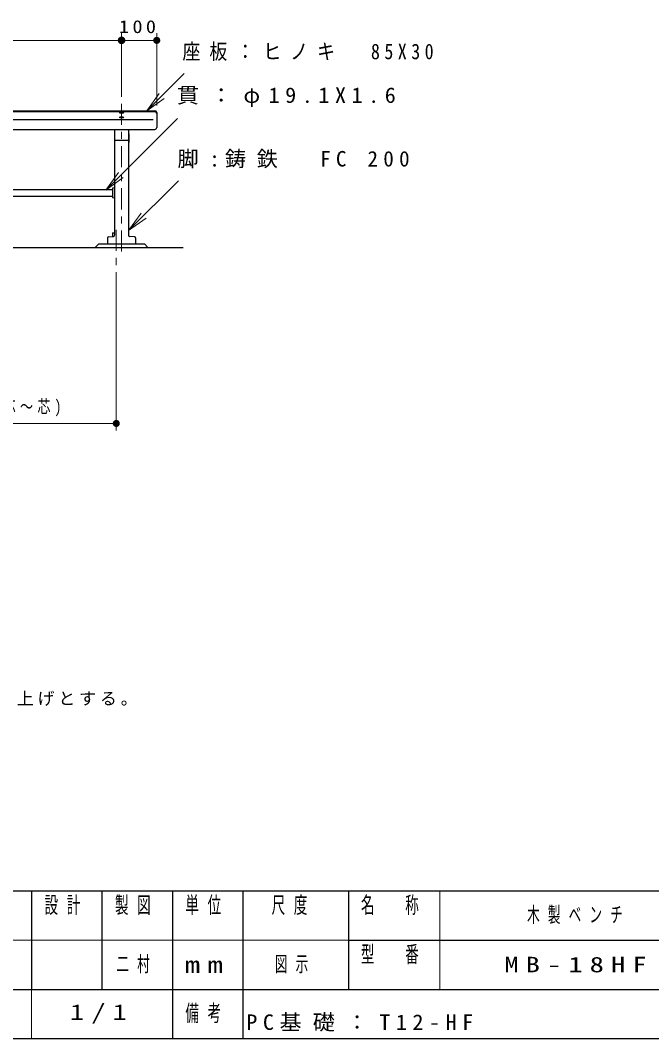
# Model space of a CAD drawing. Units: millimetres on the paper, scale 1:20. Extents: x -365 to 12, y -38 to 257.
# Drawn here: x -229.1 to -139.4, y 0 to 144.6 of the extents above; entities that cross this region are included whole.
import ezdxf

# ---------------------------------------------------------------- set-up
doc = ezdxf.new("R2010")
doc.units = ezdxf.units.MM
doc.linetypes.add('USER2', pattern=[6, 3, -1, 1, -1])
doc.layers.add('1_20', color=3, linetype='Continuous', lineweight=25)
doc.layers.add('99', color=7, linetype='Continuous', lineweight=13)
doc.layers.add('CLASS1', color=7, linetype='Continuous')
doc.styles.add('ＭＳ ゴシック', font='')
doc.styles.get('ＭＳ ゴシック').set_extended_font_data('MS Gothic')

# ---------------------------------------------------------------- blocks, each defined once
blk = doc.blocks.new('filled_dot')
at = {"color": 0, "linetype": 'Continuous', "lineweight": -2, "const_width": 1.25}
blk.add_lwpolyline([(-0.625, 0, 1), (0.625, 0, 1)], format="xyb", close=True, dxfattribs=at)
blk = doc.blocks.new('open_arrow')
at = {"color": 0, "linetype": 'Continuous', "lineweight": -2}
blk.add_lwpolyline([(7.5, 1.25), (0, 0), (7.5, -1.25)], dxfattribs=at)

msp = doc.modelspace()

# ---------------------------------------------------------------- linework, layer by layer
at = {"layer": '1_20', "color": 7, "lineweight": 13}
for p, q in [((-254.717, 141.75), (-214.717, 141.75)), ((-214.717, 133.75), (-214.717, 142.75)), ((-214.717, 141.75), (-209.717, 141.75)), ((-209.717, 132.5), (-209.717, 142.75)), ((-211.143, 131.75), (-205.839, 137.053)), ((-216.94, 120.493), (-206.758, 130.675)), ((-213.717, 114.743), (-206.646, 121.814)), ((-215.467, 108.853), (-215.467, 86.353)), ((-215.467, 87.353), (-253.967, 87.353))]:
    msp.add_line(p, q, dxfattribs=at)
at = {"layer": '1_20'}
for p, q in [((-299.467, 131.75), (-209.967, 131.75)), ((-299.467, 131.649), (-209.967, 131.649)), ((-299.217, 130.509), (-210.217, 130.509)), ((-209.717, 131.5), (-209.717, 129.365)), ((-299.467, 129.115), (-209.967, 129.115)), ((-215.717, 129.115), (-215.717, 114.037)), ((-213.717, 129.115), (-213.717, 114.037)), ((-213.792, 127.528), (-215.642, 127.528)), ((-213.667, 128.478), (-213.717, 128.503)), ((-213.667, 128.478), (-213.667, 127.228)), ((-213.667, 127.228), (-213.717, 127.203)), ((-253.417, 120.581), (-216.017, 120.581)), ((-216.017, 120.733), (-216.017, 119.473)), ((-215.717, 120.81), (-215.973, 120.783)), ((-253.417, 119.626), (-216.017, 119.626)), ((-215.973, 119.423), (-215.717, 119.397)), ((-216.016, 114.428), (-215.717, 114.428)), ((-216.016, 114.428), (-216.016, 113.881)), ((-217.967, 112.853), (-218.467, 112.353)), ((-217.967, 112.853), (-211.467, 112.853)), ((-216.717, 113.709), (-216.717, 112.853)), ((-216.573, 113.859), (-215.861, 113.887)), ((-212.861, 113.859), (-213.573, 113.887)), ((-212.717, 113.709), (-212.717, 112.853)), ((-211.467, 112.853), (-210.967, 112.353)), ((-290.967, 112.353), (-205.967, 112.353))]:
    msp.add_line(p, q, dxfattribs=at)
at = {"layer": '1_20', "color": 7, "linetype": 'USER2', "lineweight": 13}
for p, q in [((-214.717, 132.75), (-214.717, 111.353)), ((-215.467, 114.853), (-215.467, 109.853))]:
    msp.add_line(p, q, dxfattribs=at)
at = {"layer": '1_20'}
for centre, radius, start, end in [((-209.967, 131.5), 0.25, 0, 89.99998), ((-209.967, 131.399), 0.25, 0, 89.99998), ((-209.967, 129.365), 0.25, 270.00002, 0), ((-215.642, 127.603), 0.075, 179.99996, 269.99995), ((-213.792, 127.603), 0.075, 269.99996, 0), ((-215.967, 120.733), 0.05, 96.00842, 179.99996), ((-215.967, 119.473), 0.05, 179.99996, 263.99151), ((-216.567, 113.709), 0.15, 92.29005, 179.99996), ((-215.867, 114.037), 0.15, 272.28999, 0), ((-213.567, 114.037), 0.15, 179.99996, 267.70997), ((-212.867, 113.709), 0.15, 0, 87.70991)]:
    msp.add_arc(centre, radius, start, end, dxfattribs=at)
for centre in [(-214.717, 131.477), (-214.717, 130.807)]:
    msp.add_ellipse(centre, major_axis=(0.3, 0), ratio=0.297812, dxfattribs=at)
at = {"layer": '99', "color": 20, "lineweight": 25}
for p, q in [((-365, 21), (0, 21)), ((-365, 0), (0, 0))]:
    msp.add_line(p, q, dxfattribs=at)
at = {"layer": '99', "color": 3, "lineweight": 25}
for p, q in [((-227.5, 21), (-227.5, 7)), ((-217.5, 21), (-217.5, 7)), ((-207.5, 21), (-207.5, 0)), ((-197.5, 21), (-197.5, 7)), ((-182.5, 21), (-182.5, 7)), ((-182.5, 14), (-70, 14)), ((-237.5, 7), (0, 7)), ((-197.5, 7), (-197.5, 0))]:
    msp.add_line(p, q, dxfattribs=at)
at = {"layer": '99'}
for p, q in [((-169.5, 21), (-169.5, 7)), ((-237.5, 14), (-182.5, 14)), ((-227.5, 7), (-227.5, 0))]:
    msp.add_line(p, q, dxfattribs=at)

# ---------------------------------------------------------------- block references
at = {"layer": '1_20', "color": 7, "lineweight": 13}
for name, p, xscale, yscale, rotation in [('filled_dot', (-214.717, 141.75), 0.431, 0.431, 180), ('filled_dot', (-209.717, 141.75), 0.4, 0.4, 180), ('open_arrow', (-211.143, 131.75), 0.4, 0.4, 45), ('open_arrow', (-216.94, 120.493), 0.4, 0.4, 45), ('open_arrow', (-213.717, 114.743), 0.4, 0.4, 45), ('filled_dot', (-215.467, 87.353), 0.4, 0.4, 180)]:
    msp.add_blockref(name, p, dxfattribs=dict(at, xscale=xscale, yscale=yscale, rotation=rotation))
at = {"layer": '1_20', "color": 7, "lineweight": 13, "xscale": 0.4, "yscale": 0.4}
msp.add_blockref('filled_dot', (-214.717, 141.75), dxfattribs=at)

# ---------------------------------------------------------------- texts
at = {"layer": '1_20', "color": 7, "style": 'ＭＳ ゴシック'}
for s, insert, char_height, attachment_point in [('\\T1.33;\\W1.15;100', (-212.217, 142.75), 1.833, 8), ('\\T1.5;\\W0.85;座板：ヒノキ\u300085X30', (-206.069, 140.053), 2.199, 4), ('\\T1.5;\\W1.05;貫：φ19.1X1.6', (-206.863, 133.675), 2.199, 4), ('\\T1.5;脚:鋳鉄\u3000FC\\~200', (-206.761, 124.814), 2.199, 4), ('\\T1.32;\\W0.75;770(アンカー芯～芯)', (-234.717, 88.353), 1.833, 8)]:
    msp.add_mtext(s, dxfattribs=dict(at, insert=insert, char_height=char_height, attachment_point=attachment_point))
at = {"layer": '99', "style": 'ＭＳ ゴシック'}
for s, insert, char_height, attachment_point in [('\\T1.64;\\W0.6;設計', (-222.5, 20.167), 2.346, 2), ('\\T1.64;\\W0.6;製図', (-212.5, 20.167), 2.346, 2), ('\\T1.64;\\W0.6;単位', (-202.5, 20.167), 2.346, 2), ('\\T1.64;\\W0.6;尺度', (-190.25, 20.167), 2.346, 2), ('\\T1.64;\\W0.6;名\u3000称', (-176, 20.167), 2.346, 2), ('\\T1.64;\\W0.6;木製ベンチ', (-149.75, 17.5), 2.199, 5), ('\\T1.64;\\W0.6;型\u3000番', (-176, 13.167), 2.346, 2), ('\\T1.64;\\W0.6;二村', (-212.5, 10.5), 2.199, 5), ('\\T1.64;\\W0.6;図示', (-190, 10.5), 2.199, 5), ('\\T1.5;\\W1.35;MB-18HF', (-149.75, 10.5), 2.199, 5), ('\\T1.5;\\W1.35;mm', (-202.5, 10.5), 2.346, 5), ('\\T1.5;\\W1.35;1/1', (-217.5, 3.5), 2.199, 5), ('\\T1.64;\\W0.6;備考', (-202.5, 3.5), 2.346, 5), ('\\T1.5;\\W1.05;PC基礎：T12-HF', (-197, 1), 2.199, 7)]:
    msp.add_mtext(s, dxfattribs=dict(at, insert=insert, char_height=char_height, attachment_point=attachment_point))
at = {"layer": 'CLASS1', "insert": (-362.472, 47.196), "char_height": 1.76, "attachment_point": 7, "style": 'ＭＳ ゴシック'}
msp.add_mtext('\\T1.23;木材は、ヒノキ（一等材）とし、カンナ・ペーパーがけの上、木材保護着色塗料（メイプル）塗装仕上げとする。', dxfattribs=at)

doc.saveas('drawing.dxf')
